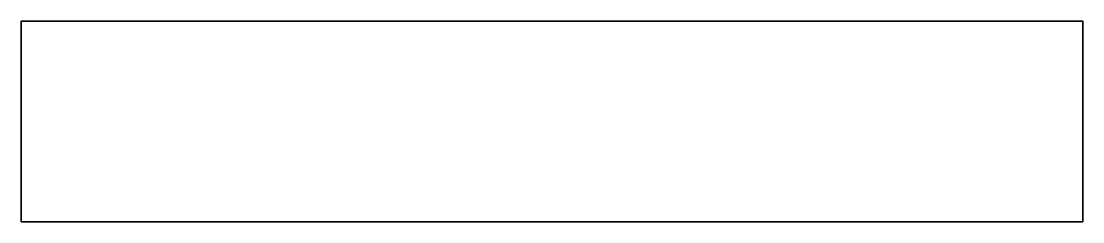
# Model space of a CAD drawing. Header units: millimetres. Extents: x -300 to 70, y 30 to 100.
import ezdxf

# ---------------------------------------------------------------- set-up
doc = ezdxf.new("R2010")
doc.units = ezdxf.units.MM
doc.layers.get('0').update_dxf_attribs({"linetype": 'CONTINUOUS'})

msp = doc.modelspace()

# ---------------------------------------------------------------- linework, layer by layer
for points in [[(-300, 30), (70, 30), (70, 100), (-300, 100)], [(70, 30), (-300, 30), (-300, 100), (70, 100)]]:
    msp.add_lwpolyline(points, close=True)

doc.saveas('drawing.dxf')
